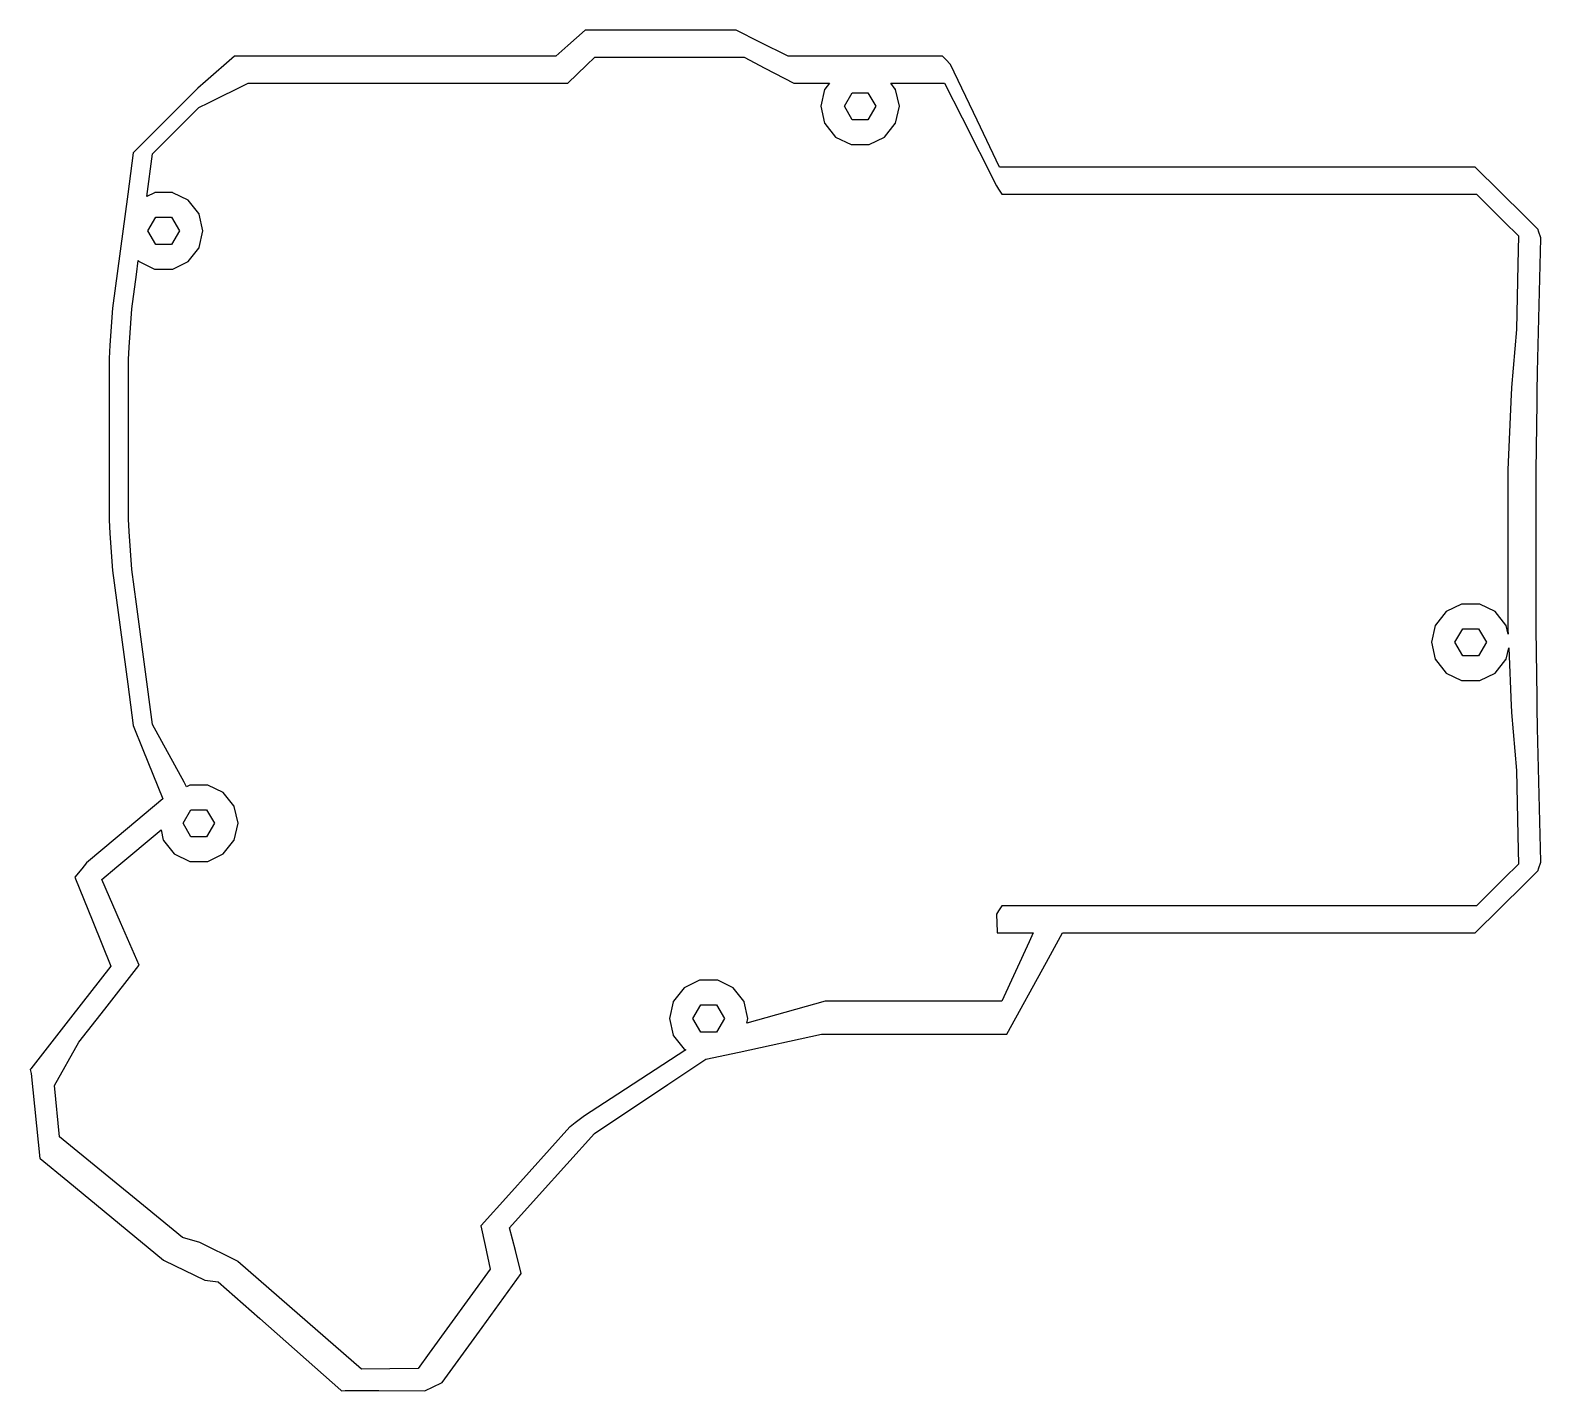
# Model space of a CAD drawing. Header units: metres. Extents: x -92 to 71, y -103 to 44.
import ezdxf

# ---------------------------------------------------------------- set-up
doc = ezdxf.new("R2010")
doc.units = ezdxf.units.M

msp = doc.modelspace()

# ---------------------------------------------------------------- linework, layer by layer
for p, q in [((-32.0929, 44.3028), (-33.9495, 42.6453)), ((-23.2572, 44.3028), (-32.0929, 44.3028)), ((-23.1897, 44.3028), (-23.2572, 44.3028)), ((-15.7423, 44.3028), (-23.1897, 44.3028)), ((-13.1775, 43.0183), (-15.7423, 44.3028)), ((-33.9495, 42.6453), (-35.2518, 41.4828)), ((-13.1773, 43.0182), (-13.1775, 43.0183)), ((-10.1114, 41.4828), (-13.1773, 43.0182)), ((-70.0637, 41.4828), (-73.198, 38.7359)), ((-66.2654, 41.4828), (-70.0637, 41.4828)), ((-55.0596, 41.4828), (-66.2654, 41.4828)), ((-53.9769, 41.4828), (-55.0596, 41.4828)), ((-53.9515, 41.4828), (-53.9769, 41.4828)), ((-50.9067, 41.4828), (-53.9515, 41.4828)), ((-45.7258, 41.4828), (-50.9067, 41.4828)), ((-35.2518, 41.4828), (-45.7258, 41.4828)), ((-31.9217, 40.5099), (-31.0286, 41.3685)), ((-31.0286, 41.3685), (-20.8505, 41.3685)), ((-20.8505, 41.3685), (-14.8658, 41.3685)), ((-14.8658, 41.3685), (-12.6209, 40.1944)), ((-0.23084, 41.4828), (-10.1114, 41.4828)), ((6.59913, 41.4828), (-0.23084, 41.4828)), ((6.95471, 41.1147), (6.59913, 41.4828)), ((7.47413, 40.5769), (6.95471, 41.1147)), ((-33.9621, 38.5485), (-31.9217, 40.5099)), ((-12.6209, 40.1944), (-9.47365, 38.5485)), ((10.3571, 34.5533), (7.47413, 40.5769)), ((-74.0166, 38.0184), (-81.0166, 31.0184)), ((-73.198, 38.7359), (-74.0166, 38.0184)), ((-72.8592, 36.4374), (-68.5585, 38.5485)), ((-68.5585, 38.5485), (-56.5471, 38.5485)), ((-56.5471, 38.5485), (-53.5968, 38.5485)), ((-53.5968, 38.5485), (-50.5951, 38.5485)), ((-50.5951, 38.5485), (-49.6614, 38.5485)), ((-49.6614, 38.5485), (-37.8921, 38.5485)), ((-37.8921, 38.5485), (-37.8736, 38.5485)), ((-37.8736, 38.5485), (-33.9621, 38.5485)), ((-9.47365, 38.5485), (-5.63204, 38.5485)), ((-6.15419, 37.8695), (-6.56762, 36.0581)), ((-6.14643, 37.9034), (-6.15419, 37.8695)), ((-6.12471, 37.9307), (-6.14643, 37.9034)), ((-5.63204, 38.5485), (-6.12471, 37.9307)), ((1.49551, 37.9307), (1.00284, 38.5485)), ((1.00284, 38.5485), (6.82051, 38.5485)), ((1.51724, 37.9034), (1.49551, 37.9307)), ((1.52499, 37.8695), (1.51724, 37.9034)), ((1.93842, 36.0581), (1.52499, 37.8695)), ((6.82051, 38.5485), (8.722, 34.7928)), ((-73.9166, 35.9184), (-72.8592, 36.4374)), ((-6.56762, 36.0581), (-6.15419, 34.2468)), ((-4.0146, 36.0581), (-3.1646, 37.5304)), ((-3.1646, 34.5859), (-4.0146, 36.0581)), ((-3.1646, 37.5304), (-1.4646, 37.5304)), ((-1.4646, 37.5304), (-0.6146, 36.0581)), ((-0.6146, 36.0581), (-1.4646, 34.5859)), ((1.52499, 34.2468), (1.93842, 36.0581)), ((-78.9166, 30.9184), (-73.9166, 35.9184)), ((-1.4646, 34.5859), (-3.1646, 34.5859)), ((8.722, 34.7928), (12.4375, 27.4543)), ((12.7839, 29.4828), (10.3571, 34.5533)), ((-6.15419, 34.2468), (-6.14643, 34.2128)), ((-6.14643, 34.2128), (-6.12471, 34.1856)), ((-6.12471, 34.1856), (-4.96631, 32.733)), ((-4.96631, 32.733), (-3.29238, 31.9268)), ((-1.33682, 31.9268), (0.33712, 32.733)), ((0.33712, 32.733), (1.49551, 34.1856)), ((1.49551, 34.1856), (1.51724, 34.2128)), ((1.51724, 34.2128), (1.52499, 34.2468)), ((-3.29238, 31.9268), (-3.26098, 31.9117)), ((-3.26098, 31.9117), (-1.36821, 31.9117)), ((-1.36821, 31.9117), (-1.33682, 31.9268)), ((-81.0166, 31.0184), (-81.6162, 26.5429)), ((-79.5366, 26.291), (-78.9166, 30.9184)), ((21.8504, 29.4828), (12.7839, 29.4828)), ((21.913, 29.4828), (21.8504, 29.4828)), ((29.623, 29.4828), (21.913, 29.4828)), ((32.195, 29.4828), (29.623, 29.4828)), ((32.2526, 29.4828), (32.195, 29.4828)), ((34.2664, 29.4828), (32.2526, 29.4828)), ((54.1619, 29.4828), (34.2664, 29.4828)), ((64.2767, 29.4828), (54.1619, 29.4828)), ((69.6523, 24.1498), (64.2767, 29.4828)), ((-81.6162, 26.5429), (-83.2683, 14.2113)), ((-78.6952, 26.6961), (-79.5366, 26.291)), ((-78.6639, 26.7112), (-78.6952, 26.6961)), ((-76.7711, 26.7112), (-78.6639, 26.7112)), ((-76.7397, 26.6961), (-76.7711, 26.7112)), ((-75.0658, 25.89), (-76.7397, 26.6961)), ((12.4375, 27.4543), (12.6819, 27.0773)), ((12.6819, 27.0773), (13.0246, 26.5485)), ((13.0246, 26.5485), (23.028, 26.5485)), ((23.028, 26.5485), (30.1135, 26.5485)), ((30.1135, 26.5485), (32.4216, 26.5485)), ((32.4216, 26.5485), (34.5246, 26.5485)), ((34.5246, 26.5485), (49.8383, 26.5485)), ((49.8383, 26.5485), (64.4243, 26.5485)), ((64.4243, 26.5485), (67.4351, 23.5616)), ((-73.9074, 24.4374), (-75.0658, 25.89)), ((-79.4175, 22.5649), (-78.5675, 24.0371)), ((-78.5675, 24.0371), (-76.8675, 24.0371)), ((-76.8675, 24.0371), (-76.0175, 22.5649)), ((-73.8856, 24.4102), (-73.9074, 24.4374)), ((-73.8779, 24.3762), (-73.8856, 24.4102)), ((-73.4645, 22.5649), (-73.8779, 24.3762)), ((67.4351, 23.5616), (68.9839, 22.025)), ((71.0921, 22.7213), (69.6523, 24.1498)), ((-78.5675, 21.0926), (-79.4175, 22.5649)), ((-76.0175, 22.5649), (-76.8675, 21.0926)), ((-73.8779, 20.7535), (-73.4645, 22.5649)), ((68.9839, 22.025), (68.9117, 18.9342)), ((71.0476, 7.29045), (71.3854, 21.755)), ((71.1544, 22.5299), (71.0921, 22.7213)), ((71.3868, 21.8154), (71.1544, 22.5299)), ((71.3854, 21.755), (71.3868, 21.8154)), ((-76.8675, 21.0926), (-78.5675, 21.0926)), ((-75.0658, 19.2397), (-73.9074, 20.6923)), ((-73.9074, 20.6923), (-73.8856, 20.7195)), ((-73.8856, 20.7195), (-73.8779, 20.7535)), ((-80.6666, 17.8559), (-80.4651, 19.36)), ((-80.4651, 19.36), (-80.3692, 19.2397)), ((-80.3692, 19.2397), (-78.6952, 18.4336)), ((-78.6952, 18.4336), (-78.6639, 18.4185)), ((-78.6639, 18.4185), (-76.7711, 18.4185)), ((-76.7711, 18.4185), (-76.7397, 18.4336)), ((-76.7397, 18.4336), (-75.0658, 19.2397)), ((68.9117, 18.9342), (68.7474, 11.9006)), ((-81.1683, 14.1113), (-80.6666, 17.8559)), ((-83.2683, 14.2113), (-83.5321, 10.2043)), ((-81.4402, 9.9813), (-81.1683, 14.1113)), ((68.7474, 11.9006), (68.2167, 5.6003)), ((-83.5321, 10.2043), (-83.6278, 8.75)), ((-81.5278, 8.65), (-81.4402, 9.9813)), ((-83.6278, 8.75), (-83.6278, -8.75)), ((-81.5278, -8.65), (-81.5278, 8.65)), ((70.9965, 5.10474), (71.0476, 7.29045)), ((68.208, 5.49697), (68.1814, 4.87512)), ((68.2167, 5.6003), (68.208, 5.49697)), ((68.2167, 5.6003), (68.2167, 5.6003)), ((70.9831, 3.9339), (70.9965, 5.10474)), ((68.1814, 4.87512), (67.8315, -3.3)), ((70.8989, -3.4), (70.9831, 3.9339)), ((67.8315, -3.3), (67.8315, -20.7)), ((70.8989, -20.6), (70.8989, -3.4)), ((-83.6278, -8.75), (-83.5321, -10.2043)), ((-81.4402, -9.9813), (-81.5278, -8.65)), ((-83.5321, -10.2043), (-83.2683, -14.2113)), ((-81.1683, -14.1113), (-81.4402, -9.9813)), ((-83.2683, -14.2113), (-81.6162, -26.5429)), ((-80.6666, -17.8559), (-81.1683, -14.1113)), ((-78.9166, -30.9184), (-80.6666, -17.8559)), ((62.8169, -17.8687), (61.1429, -18.6749)), ((62.8483, -17.8536), (62.8169, -17.8687)), ((64.741, -17.8536), (62.8483, -17.8536)), ((64.7724, -17.8687), (64.741, -17.8536)), ((66.4464, -18.6749), (64.7724, -17.8687)), ((61.1429, -18.6749), (59.9845, -20.1274)), ((67.6048, -20.1274), (66.4464, -18.6749)), ((59.9551, -20.1887), (59.5416, -22)), ((59.9628, -20.1547), (59.9551, -20.1887)), ((59.9845, -20.1274), (59.9628, -20.1547)), ((62.0946, -22), (62.9446, -20.5278)), ((62.9446, -20.5278), (64.6446, -20.5278)), ((64.6446, -20.5278), (65.4946, -22)), ((67.6265, -20.1547), (67.6048, -20.1274)), ((67.6342, -20.1887), (67.6265, -20.1547)), ((67.8501, -21.1344), (67.6342, -20.1887)), ((67.8315, -20.7), (67.8501, -21.1344)), ((70.9831, -27.9339), (70.8989, -20.6)), ((59.5416, -22), (59.9551, -23.8113)), ((62.9446, -23.4722), (62.0946, -22)), ((65.4946, -22), (64.6446, -23.4722)), ((67.6342, -23.8113), (67.9125, -22.5922)), ((67.9125, -22.5922), (68.1814, -28.8751)), ((59.9551, -23.8113), (59.9628, -23.8453)), ((59.9628, -23.8453), (59.9845, -23.8726)), ((59.9845, -23.8726), (61.1429, -25.3251)), ((64.6446, -23.4722), (62.9446, -23.4722)), ((66.4464, -25.3251), (67.6048, -23.8726)), ((67.6048, -23.8726), (67.6265, -23.8453)), ((67.6265, -23.8453), (67.6342, -23.8113)), ((61.1429, -25.3251), (62.8169, -26.1313)), ((62.8169, -26.1313), (62.8483, -26.1464)), ((62.8483, -26.1464), (64.741, -26.1464)), ((64.741, -26.1464), (64.7724, -26.1313)), ((64.7724, -26.1313), (66.4464, -25.3251)), ((-81.6162, -26.5429), (-81.0166, -31.0184)), ((68.1814, -28.8751), (68.208, -29.497)), ((70.9965, -29.1047), (70.9831, -27.9339)), ((71.0476, -31.2905), (70.9965, -29.1047)), ((-81.0166, -31.0184), (-79.9797, -33.5923)), ((-75.5112, -37.1505), (-78.9166, -30.9184)), ((68.208, -29.497), (68.2167, -29.6003)), ((68.2167, -29.6003), (68.2167, -29.6003)), ((68.2167, -29.6003), (68.7474, -35.9006)), ((71.3854, -45.755), (71.0476, -31.2905)), ((-79.9797, -33.5923), (-77.8157, -38.9635)), ((68.7474, -35.9006), (68.9117, -42.9342)), ((-75.2455, -37.6367), (-75.5112, -37.1505)), ((-74.898, -37.4693), (-75.2455, -37.6367)), ((-74.8666, -37.4542), (-74.898, -37.4693)), ((-72.9738, -37.4542), (-74.8666, -37.4542)), ((-72.9424, -37.4693), (-72.9738, -37.4542)), ((-71.2685, -38.2754), (-72.9424, -37.4693)), ((-77.8157, -38.9635), (-82.7704, -43.121)), ((-70.1101, -39.728), (-71.2685, -38.2754)), ((-75.6202, -41.6006), (-74.7702, -40.1283)), ((-74.7702, -40.1283), (-73.0702, -40.1283)), ((-73.0702, -40.1283), (-72.2202, -41.6006)), ((-70.0884, -39.7553), (-70.1101, -39.728)), ((-70.0806, -39.7892), (-70.0884, -39.7553)), ((-69.6672, -41.6006), (-70.0806, -39.7892)), ((-82.778, -46.3313), (-78.0072, -42.3281)), ((-78.0072, -42.3281), (-77.7598, -43.4119)), ((-74.7702, -43.0728), (-75.6202, -41.6006)), ((-72.2202, -41.6006), (-73.0702, -43.0728)), ((-70.0806, -43.4119), (-69.6672, -41.6006)), ((-82.7704, -43.121), (-86.0693, -45.889)), ((-77.7598, -43.4119), (-77.7521, -43.4459)), ((-77.7521, -43.4459), (-77.7303, -43.4731)), ((-77.7303, -43.4731), (-76.5719, -44.9257)), ((-73.0702, -43.0728), (-74.7702, -43.0728)), ((-71.2685, -44.9257), (-70.1101, -43.4731)), ((-70.1101, -43.4731), (-70.0884, -43.4459)), ((-70.0884, -43.4459), (-70.0806, -43.4119)), ((68.9117, -42.9342), (68.9839, -46.025)), ((-76.5719, -44.9257), (-74.898, -45.7318)), ((-74.898, -45.7318), (-74.8666, -45.747)), ((-74.8666, -45.747), (-72.9738, -45.747)), ((-72.9738, -45.747), (-72.9424, -45.7318)), ((-72.9424, -45.7318), (-71.2685, -44.9257)), ((71.3868, -45.8154), (71.3854, -45.755)), ((-86.5961, -46.5314), (-87.3252, -47.4205)), ((-87.3252, -47.4205), (-85.3853, -52.2569)), ((-86.0693, -45.889), (-86.5961, -46.5314)), ((-86.5961, -46.5314), (-86.5961, -46.5314)), ((-84.4165, -47.7061), (-82.7783, -46.3315)), ((-82.7783, -46.3315), (-82.778, -46.3313)), ((68.9839, -46.025), (67.4351, -47.5616)), ((69.6523, -48.1498), (71.0921, -46.7213)), ((71.0921, -46.7213), (71.1544, -46.5299)), ((71.1544, -46.5299), (71.3868, -45.8154)), ((-82.3837, -52.3539), (-84.4165, -47.7061)), ((64.2767, -53.4828), (69.6523, -48.1498)), ((67.4351, -47.5616), (64.4243, -50.5485)), ((13.0246, -50.5485), (12.6819, -51.0773)), ((23.028, -50.5485), (13.0246, -50.5485)), ((30.1135, -50.5485), (23.028, -50.5485)), ((32.4216, -50.5485), (30.1135, -50.5485)), ((34.5246, -50.5485), (32.4216, -50.5485)), ((49.8383, -50.5485), (34.5246, -50.5485)), ((64.4243, -50.5485), (49.8383, -50.5485)), ((-85.3853, -52.2569), (-83.4458, -57.0925)), ((12.6819, -51.0773), (12.4375, -51.4543)), ((12.4375, -51.4543), (12.4397, -51.5009)), ((12.4397, -51.5009), (12.4799, -52.3641)), ((-80.3709, -56.9561), (-82.3837, -52.3539)), ((12.4799, -52.3641), (12.5274, -53.3862)), ((12.5274, -53.3862), (12.5295, -53.4316)), ((12.5295, -53.4316), (12.5319, -53.4828)), ((12.5319, -53.4828), (12.5319, -53.4828)), ((12.5319, -53.4828), (12.5783, -53.4828)), ((12.5783, -53.4828), (16.4304, -53.4828)), ((16.4304, -53.4828), (15.9878, -54.4469)), ((17.884, -56.6273), (19.613, -53.4828)), ((19.613, -53.4828), (21.8504, -53.4828)), ((21.8504, -53.4828), (21.913, -53.4828)), ((21.913, -53.4828), (29.623, -53.4828)), ((29.623, -53.4828), (32.195, -53.4828)), ((32.195, -53.4828), (32.2526, -53.4828)), ((32.2526, -53.4828), (34.2664, -53.4828)), ((34.2664, -53.4828), (54.1619, -53.4828)), ((54.1619, -53.4828), (64.2767, -53.4828)), ((15.9878, -54.4469), (13.0393, -60.8699)), ((-83.4458, -57.0925), (-87.7952, -62.6595)), ((-84.0989, -61.7276), (-80.4214, -57.0206)), ((-83.4458, -57.0925), (-83.4458, -57.0925)), ((-80.4214, -57.0206), (-80.3923, -56.9834)), ((-80.3923, -56.9834), (-80.3709, -56.9561)), ((13.5891, -64.4386), (17.884, -56.6273)), ((-19.6881, -58.6113), (-21.3621, -59.4175)), ((-19.6567, -58.5962), (-19.6881, -58.6113)), ((-17.764, -58.5962), (-19.6567, -58.5962)), ((-17.7326, -58.6113), (-17.764, -58.5962)), ((-16.0586, -59.4175), (-17.7326, -58.6113)), ((-21.3621, -59.4175), (-22.5205, -60.87)), ((-14.9002, -60.87), (-16.0586, -59.4175)), ((-86.8912, -65.3016), (-84.0989, -61.7276)), ((-22.5499, -60.9313), (-22.9634, -62.7426)), ((-22.5422, -60.8973), (-22.5499, -60.9313)), ((-22.5205, -60.87), (-22.5422, -60.8973)), ((-20.4103, -62.7426), (-19.5603, -61.2704)), ((-19.5603, -61.2704), (-17.8603, -61.2704)), ((-17.8603, -61.2704), (-17.0103, -62.7426)), ((-14.8785, -60.8973), (-14.9002, -60.87)), ((-14.8708, -60.9313), (-14.8785, -60.8973)), ((-14.4573, -62.7426), (-14.8708, -60.9313)), ((-9.29984, -61.7752), (-14.5757, -63.2612)), ((-6.08605, -60.8699), (-9.29984, -61.7752)), ((7.87507, -60.8699), (-6.08605, -60.8699)), ((13.0393, -60.8699), (7.87507, -60.8699)), ((-87.7952, -62.6595), (-92.1212, -68.1965)), ((-22.9634, -62.7426), (-22.5499, -64.5539)), ((-19.5603, -64.2148), (-20.4103, -62.7426)), ((-17.0103, -62.7426), (-17.8603, -64.2148)), ((-14.5757, -63.2612), (-14.4573, -62.7426)), ((-89.5557, -69.9917), (-86.8912, -65.3016)), ((-22.5499, -64.5539), (-22.5422, -64.5879)), ((-22.5422, -64.5879), (-22.5205, -64.6152)), ((-22.5205, -64.6152), (-21.3621, -66.0677)), ((-17.8603, -64.2148), (-19.5603, -64.2148)), ((-15.4044, -66.3767), (-6.5022, -64.4386)), ((-6.5022, -64.4386), (0.25581, -64.4386)), ((0.25581, -64.4386), (0.29479, -64.4386)), ((0.29479, -64.4386), (13.5891, -64.4386)), ((-21.186, -66.1525), (-28.5482, -70.937)), ((-21.3621, -66.0677), (-21.186, -66.1525)), ((-19.0209, -67.164), (-15.4044, -66.3767)), ((-92.1212, -68.1965), (-92.1705, -68.2596)), ((-92.1705, -68.2596), (-92.0831, -68.6984)), ((-92.1705, -68.2596), (-92.1705, -68.2596)), ((-23.1156, -69.8958), (-19.0209, -67.164)), ((-92.0831, -68.6984), (-91.1349, -77.895)), ((-89.0169, -75.5522), (-89.5557, -69.9917)), ((-31.0667, -75.2005), (-23.1158, -69.896)), ((-23.1158, -69.896), (-23.1156, -69.8958)), ((-28.5485, -70.9371), (-32.1398, -73.271)), ((-28.5482, -70.937), (-28.5485, -70.9371)), ((-32.1398, -73.271), (-33.1795, -74.0646)), ((-33.7313, -74.4918), (-40.3524, -81.8452)), ((-37.0641, -81.8612), (-31.0667, -75.2005)), ((-33.7141, -74.4727), (-33.7313, -74.4918)), ((-33.1795, -74.0646), (-33.7141, -74.4727)), ((-79.5227, -83.3283), (-89.0169, -75.5522)), ((-91.1349, -77.895), (-91.1163, -77.9103)), ((-91.1163, -77.9103), (-91.1078, -77.9173)), ((-91.1078, -77.9173), (-88.1071, -80.3816)), ((-88.1071, -80.3816), (-77.7288, -88.9047)), ((-75.6868, -86.4701), (-79.5227, -83.3283)), ((-40.3524, -81.8452), (-43.3355, -85.1583)), ((-40.2668, -85.4182), (-37.0644, -81.8615)), ((-37.0644, -81.8615), (-37.0641, -81.8612)), ((-73.8214, -87.0125), (-75.6868, -86.4701)), ((-43.3355, -85.1583), (-43.3665, -85.1928)), ((-43.3665, -85.1928), (-42.9081, -87.3202)), ((-43.3355, -85.1583), (-43.3355, -85.1583)), ((-39.6315, -87.8904), (-40.2668, -85.4182)), ((-69.7289, -89.0128), (-73.8214, -87.0125)), ((-42.9081, -87.3202), (-42.3539, -89.8924)), ((-38.9992, -90.3507), (-39.6315, -87.8904)), ((-77.7288, -88.9047), (-77.6646, -88.9574)), ((-77.6646, -88.9574), (-73.2809, -91.098)), ((-69.6878, -89.0487), (-69.7289, -89.0128)), ((-64.1036, -93.9342), (-69.6878, -89.0487)), ((-42.3539, -89.8924), (-48.9591, -98.9837)), ((-73.2809, -91.098), (-71.8199, -91.2585)), ((-71.8199, -91.2585), (-71.8199, -91.2585)), ((-71.8199, -91.2585), (-67.3187, -95.2384)), ((-43.2515, -96.2034), (-38.9992, -90.3507)), ((-38.9992, -90.3507), (-38.9992, -90.3507)), ((-56.3181, -100.745), (-64.1036, -93.9342)), ((-67.3187, -95.2384), (-58.5524, -102.989)), ((-47.5767, -102.157), (-43.2517, -96.2037)), ((-43.2517, -96.2037), (-43.2515, -96.2034)), ((-48.9591, -98.9837), (-50.179, -100.663)), ((-50.179, -100.663), (-56.3181, -100.745)), ((-58.5524, -102.989), (-58.5524, -102.989)), ((-58.5524, -102.989), (-58.4752, -103.058)), ((-58.0713, -103.056), (-54.4247, -103.038)), ((-54.4247, -103.038), (-49.4342, -103.072)), ((-49.4342, -103.072), (-47.6564, -102.196)), ((-47.6564, -102.196), (-47.5767, -102.157)), ((-47.5767, -102.157), (-47.5767, -102.157)), ((-58.4752, -103.058), (-58.0713, -103.056))]:
    msp.add_line(p, q)

doc.saveas('drawing.dxf')
